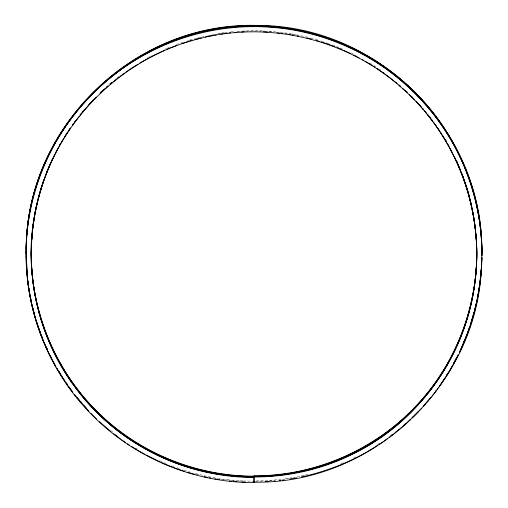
<?xml version="1.0" encoding="UTF-8"?>
<svg xmlns="http://www.w3.org/2000/svg" width="508" height="508" viewBox="0 0 508 508"><rect width="100%" height="100%" fill="white"/><g stroke="black" fill="none" stroke-linecap="round" stroke-linejoin="round"><path stroke-width="0.38" stroke-dasharray="2.54 1.91" d="M108.788 84.525L109.957 83.553M390.195 435.737L392.062 434.34M377.444 444.602L380.035 442.887M147.441 57.829L151.422 55.607M353.778 457.918L355.867 456.889M341.039 463.645L343.186 462.744M164.44 49.403L166.548 48.546M167.253 48.26L170.771 46.825M176.39 44.533L179.991 43.32M180.708 43.078L182.867 42.348M187.903 40.653L189.344 40.164M190.075 39.967L197.402 37.986M198.139 37.789L204.019 36.297M297.218 476.841L304.825 475.183M305.587 475.018L307.873 474.523M207.74 35.535L211.455 34.766M212.204 34.614L215.176 34.004M219.075 33.687L220.567 33.42M284.918 478.828L292.614 477.647M293.389 477.526L294.926 477.291M217.424 33.636L224.187 32.677M224.936 32.569L228.695 32.036M287.115 478.834L288.652 478.638M281.07 479.374L267.945 480.581L255.543 480.962M230.962 31.807L233.991 31.56M237.776 31.261L256.731 30.582L275.666 31.718M269.354 480.701L273.228 480.441M237.16 31.572L238.677 31.483M245.497 31.109L263.709 31.121M254.61 481.216L243.738 480.993M255.384 481.209L262.376 481.171M242.964 480.949L234.429 480.479L221.317 478.942M269.011 31.477L272.802 31.731M232.74 480.543L234.29 480.67M238.157 480.981L241.256 481.228M280.2 32.188L291.465 33.833M284.861 33.109L289.376 33.693M221.177 479.139L225.025 479.685M225.793 479.793L227.33 480.016M292.208 33.96L308.546 37.395M208.312 476.644L218.249 478.434M219.011 478.574L220.542 478.847M294.596 34.696L296.081 34.982M195.466 473.608L206.032 476.186M196.082 474.034L199.834 475.043M310.763 37.91L318.046 40.069M320.954 40.926L323.863 41.789M184.302 470.294L190.976 472.364M326.72 42.831L329.571 43.872M332.423 44.914L339.49 47.682M171.856 465.887L174.041 466.712M176.943 467.811L179.121 468.636M340.182 47.987L342.271 48.895M159.696 460.762L166.065 463.639M351.257 52.965L355.987 55.378M369.894 63.163L376.301 67.221M135.68 448.062L138.335 449.675M378.816 68.923L381.33 70.625M110.909 430.663L113.347 432.594"/><path stroke-width="0.76" d="M26.213 254.914C26.168 279.527 30.461 304.076 38.278 327.393M26.219 253.365C24.251 130.581 131.312 24.041 254 26.048C314.687 25.883 374.821 51.2 417.1 94.736C458.616 137.128 482.581 196.177 481.794 255.549M481.781 257.708L481.336 267.786M481.813 253.048C483.991 131.159 378.606 24.867 256.794 25.4C134.417 21.895 26.181 126.638 26.226 249.155M26.168 252.266L27.178 274.752M481.743 257.556C481.368 289.897 473.875 322.161 459.969 351.352M481.787 255.232C484.556 133.96 380.803 27.4 259.588 26.435C136.677 21.387 26.899 125.781 26.27 248.869M26.219 250.425L26.53 268.281L27.172 275.247M31.629 241.408L31.229 254.305L31.655 267.97M481.762 258.172C481.54 275.006 479.165 291.763 475.24 308.127M481.832 255.848C482.771 194.393 457.244 133.248 413.163 90.456C369.824 47.968 309.08 24.124 248.412 25.781C127.425 26.816 23.857 132.95 26.162 253.975M31.725 268.726C35.947 341.509 78.632 410.458 141.821 446.792C204.787 484.029 286.144 487.051 351.701 454.571C417.627 422.916 465.315 356.972 474.713 284.442C485.013 212.039 456.648 135.757 401.549 87.668C347.047 38.887 267.843 20.104 197.231 39.192C126.378 57.41 66.739 112.827 43.364 182.156C19.145 251.187 32.074 331.565 76.727 389.522C117.958 444.259 185.458 477.742 253.994 477.425L253.994 482.6C193.288 482.727 133.153 457.384 90.875 413.817C48.368 370.472 24.505 309.715 26.156 249.028C27.483 188.335 54.299 128.829 98.876 87.624C143.237 46.19 204.546 23.819 265.163 26.93C325.799 29.743 384.626 57.982 424.726 103.549C465.049 148.895 485.902 210.718 481.279 271.228C474.713 387.591 369.964 484.784 253.371 482.149M254 475.869L253.975 477.228L253.994 475.837C317.9 476.06 381.07 447.173 422.643 398.628C461.505 353.835 481.146 293.167 475.907 234.099M31.686 241.071C27.737 303.6 52.095 367.043 96.482 411.201C138.322 453.263 197.402 477.33 256.724 476.46C320.643 475.926 383.457 446.24 424.44 397.186C462.216 352.495 481.247 292.57 475.831 234.271M31.75 239.554L32.639 229.724M481.26 269.513C480.028 289.147 475.952 308.559 469.722 327.209M481.343 267.964L481.806 257.88M481.235 269.335L479.819 283.235M253.994 482.594L254 477.469M31.648 240.906L31.528 242.418C28.156 306.261 53.956 370.783 100.413 414.693C143.269 455.714 202.908 478.32 262.191 475.996C321.475 473.983 379.305 447.084 419.036 403.035C458.794 359.391 479.958 299.555 476.339 240.614M31.769 239.395L32.556 229.553M31.725 239.89L32.912 227.038L34.995 213.531L37.744 200.914M32.798 228.219L33.191 224.441M479.615 284.772L477.844 295.497M32.722 228.048L34.112 218.275M34.322 216.77L34.538 215.271M33.274 223.685L35.522 210.204L38.087 199.111M36.64 205.169C14.084 299.142 61.252 403.816 146.577 449.186C230.524 497.021 344.183 480.917 411.524 411.62M477.253 298.545L477.545 297.021M34.842 213.779L37.135 202.629M36.83 204.432L40.037 191.929M473.856 312.903L470.738 323.31M474.243 311.398L475.405 306.883M475.793 305.378L476.371 303.124M37.878 199.682L40.056 191.618M37.91 200.177L41.637 187.027M471.259 322.332L473.38 314.858M473.799 313.366L475.075 308.883M38.818 196.164L42.056 185.242M40.272 191.211L44.247 178.924M468.586 329.959L469.786 326.269M40.85 188.69L43.275 181.496M41.885 186.309C47.352 169.45 54.762 153.245 63.964 138.093M466.63 335.521L468.941 328.924M470.23 325.26L471.005 323.063M42.488 183.788L43.269 181.648M44.05 179.508L47.174 170.948M469.494 327.946L461.988 346.678M45.358 176.098L49.244 166.205M463.474 342.97L464.325 340.805M466.033 336.467L466.884 334.296M46.361 172.923L47.79 169.412M461.499 347.682L464.82 339.814M47.473 170.25L50.813 162.592M51.416 161.201L52.33 159.112M459.435 352.342L461.347 348.094M49.562 165.513L50.844 162.763M51.486 161.385L54.369 155.188M458.286 354.851L449.453 371.253M454.99 360.921L456.717 357.441M460.508 349.79L461.2 348.399M453.365 364.065L457.708 355.822M56.096 151.809L57.906 148.469M59.722 145.136L60.446 143.802M453.828 362.941L454.603 361.594M59.627 144.939L60.401 143.631M61.17 142.329L61.944 141.021M446.227 376.079L447.034 374.752M448.246 372.758L449.053 371.431M449.859 370.103L452.279 366.122M64.345 137.287L67.564 132.137M438.677 387.413L449.034 371.907M64.345 137.439L70.612 127.927M441.611 382.759L442.468 381.464M446.742 374.98L448.024 373.037M437.039 389.547L437.928 388.271M439.699 385.718L441.471 383.172M442.805 381.254L445.021 378.066M68.77 130.207L70.091 128.353M72.295 125.26L73.177 124.022M74.505 122.168L75.387 120.929M429.609 391.166C466.065 344.71 482.765 283.47 474.821 224.949M433.629 394.303L436.391 390.531M72.327 125.419L79.165 116.313M430.778 397.466L423.189 406.292M435.597 391.37L436.556 390.157M80.054 114.948L81.013 113.767M81.966 112.586L83.883 110.23M420.878 401.676L429.622 391.154M424.694 405.054L425.698 403.847M427.177 402.069L428.676 400.266M430.155 398.482L431.159 397.275M432.137 396.094L433.635 394.291M80.073 115.094L88.938 104.692L96.31 97.034M397.764 430.759L404.94 424.796M88.906 104.54L93.015 100.063M411.512 411.632L420.884 401.663M421.513 408.432L412.286 417.894M423.628 406.184L424.701 405.041M410.756 419.106L407.93 421.767M413.518 416.376L418.49 411.467M100.565 92.589L104.394 88.9M404.927 424.809L407.759 422.148M409.454 420.554L410.597 419.475M100.101 93.313L107.931 86.125M412.02 417.627L413.163 416.579M403.835 425.342L405.587 423.812M106.705 86.931L107.861 85.947M110.75 83.483L111.906 82.499M394.176 433.737L395.967 432.245M110.261 84.176L112.027 82.741M113.208 81.782L119.107 77M395.491 432.308L398.57 429.939M117.831 77.756L119.043 76.848M382.899 441.992L387.286 438.779M389.166 437.407L393.548 434.194M120.345 76.117L124.67 73.031M125.908 72.149L129.616 69.501M377.666 445.345C356.229 459.397 332.264 469.468 307.384 475.571M378.974 444.506L382.245 442.411M130.232 69.063L137.96 64.23M139.891 63.024L141.827 61.817M142.494 61.455L148.501 58.198M149.835 57.474L153.175 55.664M153.841 55.296L164.167 50.489M166.935 49.251L169.056 48.419M170.472 47.86L176.835 45.358M181.839 43.593L188.341 41.485M189.789 41.021L191.954 40.316M194.894 39.56L201.517 37.859M296.748 477.799L289.865 479.012M301.308 476.86L306.635 475.767M205.194 36.913L208.172 36.341M209.664 36.049L213.392 35.331M214.884 35.046L216.376 34.76M279.102 480.543L280.638 480.32M282.175 480.104L284.486 479.774M220.872 34.036L223.133 33.738M224.638 33.547L226.898 33.249M229.152 32.956L230.657 32.76M265.163 481.654L269.037 481.343M273.685 480.974L275.228 480.847M234.442 32.41L236.709 32.258M241.256 31.953L244.285 31.744M263.258 31.769L267.811 32.017M233.978 481.311L237.077 481.52M241.732 481.838L245.605 482.098M276.885 32.747L279.902 33.103M281.413 33.274L282.918 33.452M217.792 479.355L219.329 479.552M229.343 480.854L231.654 481.152M288.931 34.296L290.424 34.563M291.916 34.836L293.414 35.103M297.148 35.776L298.641 36.043M204.057 476.707L207.874 477.444M209.398 477.736L210.922 478.028M214.738 478.765L216.262 479.057M306.775 37.929L311.201 39.008M190.519 473.221L195.034 474.383M316.313 40.443L319.938 41.567M321.393 42.018L326.466 43.586M177.952 469.157L184.607 471.31M187.56 472.269L189.776 472.986M327.177 43.859L334.988 46.812M337.115 47.619L338.538 48.158M164.922 464.083L172.155 466.928M173.603 467.493L177.216 468.916M339.242 48.425L341.319 49.359M342.703 49.981L350.317 53.416M159.976 461.835L146.063 454.933M161.385 462.49L164.198 463.804M353.72 55.099L359.093 57.925M362.452 59.696L363.798 60.401M144.697 454.19L137.922 450.405M365.093 61.189L372.231 65.526M373.532 66.313L374.828 67.1M127.381 443.821L129.356 445.052M131.331 446.291L136.601 449.58M376.72 68.364L383.584 73.127M384.829 73.99L386.074 74.86M120.421 438.855L113.582 433.737M121.691 439.757L125.482 442.468M382.861 72.225L384.08 73.133M115.576 434.911L116.808 435.858M386.702 75.292L396.227 82.823M110.566 431.292L99.416 421.634M396.075 82.429L397.231 83.414M398.964 84.893L400.698 86.366M399.117 85.281L400.812 86.798M402.514 88.316L405.905 91.357M96.552 419.011L91.059 413.518M405.771 90.932L407.41 92.513M411.239 96.203L412.331 97.257M409.207 94.494L414.541 99.892M88.906 411.283L74.2 394.24M415.989 101.105L421.64 107.252M80.143 401.301L81.693 403.035M83.769 405.352L86.36 408.248M417.208 102.591L420.205 106.02M421.202 107.163L423.202 109.449M425.202 111.741L434.543 123.704M422.662 108.375L423.621 109.55M424.574 110.731L426.009 112.497M427.444 114.268L428.403 115.449M71.92 390.97L68.739 386.563M77.216 397.675L79.623 400.723M429.717 116.802L430.632 118.015M72.803 392.379L67.672 385.547L56.883 368.484M66.065 382.613L66.98 383.87M431.267 118.986L432.149 120.218M434.359 123.311L436.124 125.781M437.883 128.251L439.21 130.105M62.979 378.276L64.306 380.187M66.523 383.375L67.85 385.286M435.394 124.962L440.074 131.877M440.925 133.134L442.201 135.02M58.928 371.5L60.185 373.463M440.417 132.036L441.217 133.325M442.424 135.255L443.23 136.544M444.036 137.833L446.449 141.694M56.928 368.319L57.734 369.646M58.947 371.634L60.154 373.628M60.96 374.955L62.573 377.609M442.589 135.674L448.774 146.126M445.516 139.992L446.272 141.307M56.109 367.138C40.246 339.535 30.353 308.483 27.318 276.79M447.535 143.694L449.345 147.028M450.069 148.368L451.879 151.702M49.206 353.955L52.102 359.454M52.826 360.826L55.715 366.325M449.504 147.46L455.378 158.947L460.839 171.469L465.525 184.309M45.637 346.031L47.657 350.234M50.349 355.835L51.695 358.635M454.565 157.143L458.413 165.405M456.654 161.061L457.587 163.138M43.777 341.916L45.053 344.754M45.695 346.17L47.606 350.418M48.247 351.834L48.882 353.25M46.717 347.961L47.644 350.095M456.794 161.481L460.629 170.574M40.659 333.8L43.002 339.554M44.177 342.436L45.053 344.595M458.737 166.091L463.455 178.098M462.731 175.793L463.537 177.921M38.506 328.13L43.459 341.211M37.579 324.847L40.507 332.88M41.573 335.801L42.374 337.985M461.81 173.374L466.084 185.547M36.151 320.567L40.367 333.083M463.734 178.803L467.938 191.808L471.151 204.305M465.957 185.109L468.655 193.808M465.741 185.033L469.411 197.402L472.484 210.718L474.739 224.193M34.709 315.17L32.556 306.902M35.147 316.655L35.814 318.891M36.697 321.869L37.357 324.104M466.331 186.265L470.059 199.409L472.65 211.271M35.903 319.83C31.763 305.664 28.702 291.167 27.292 276.466M468.84 194.545L469.557 197.498M470.459 201.187L471.716 206.343M31.68 303.117L29.94 294.754M471.341 205.035L473.926 218.453L475.679 231.997M472.434 210.071L474.186 219.78M28.277 284.791L28.664 287.09M28.918 288.62L29.172 290.157M29.432 291.687L29.686 293.224M472.973 212.75L475.056 226.251L476.244 239.097M474.409 221.285L475.729 232.588M27.343 276.301L27.667 279.387M27.826 280.937L28.15 284.023M27.172 274.917L26.206 256.305"/></g></svg>
